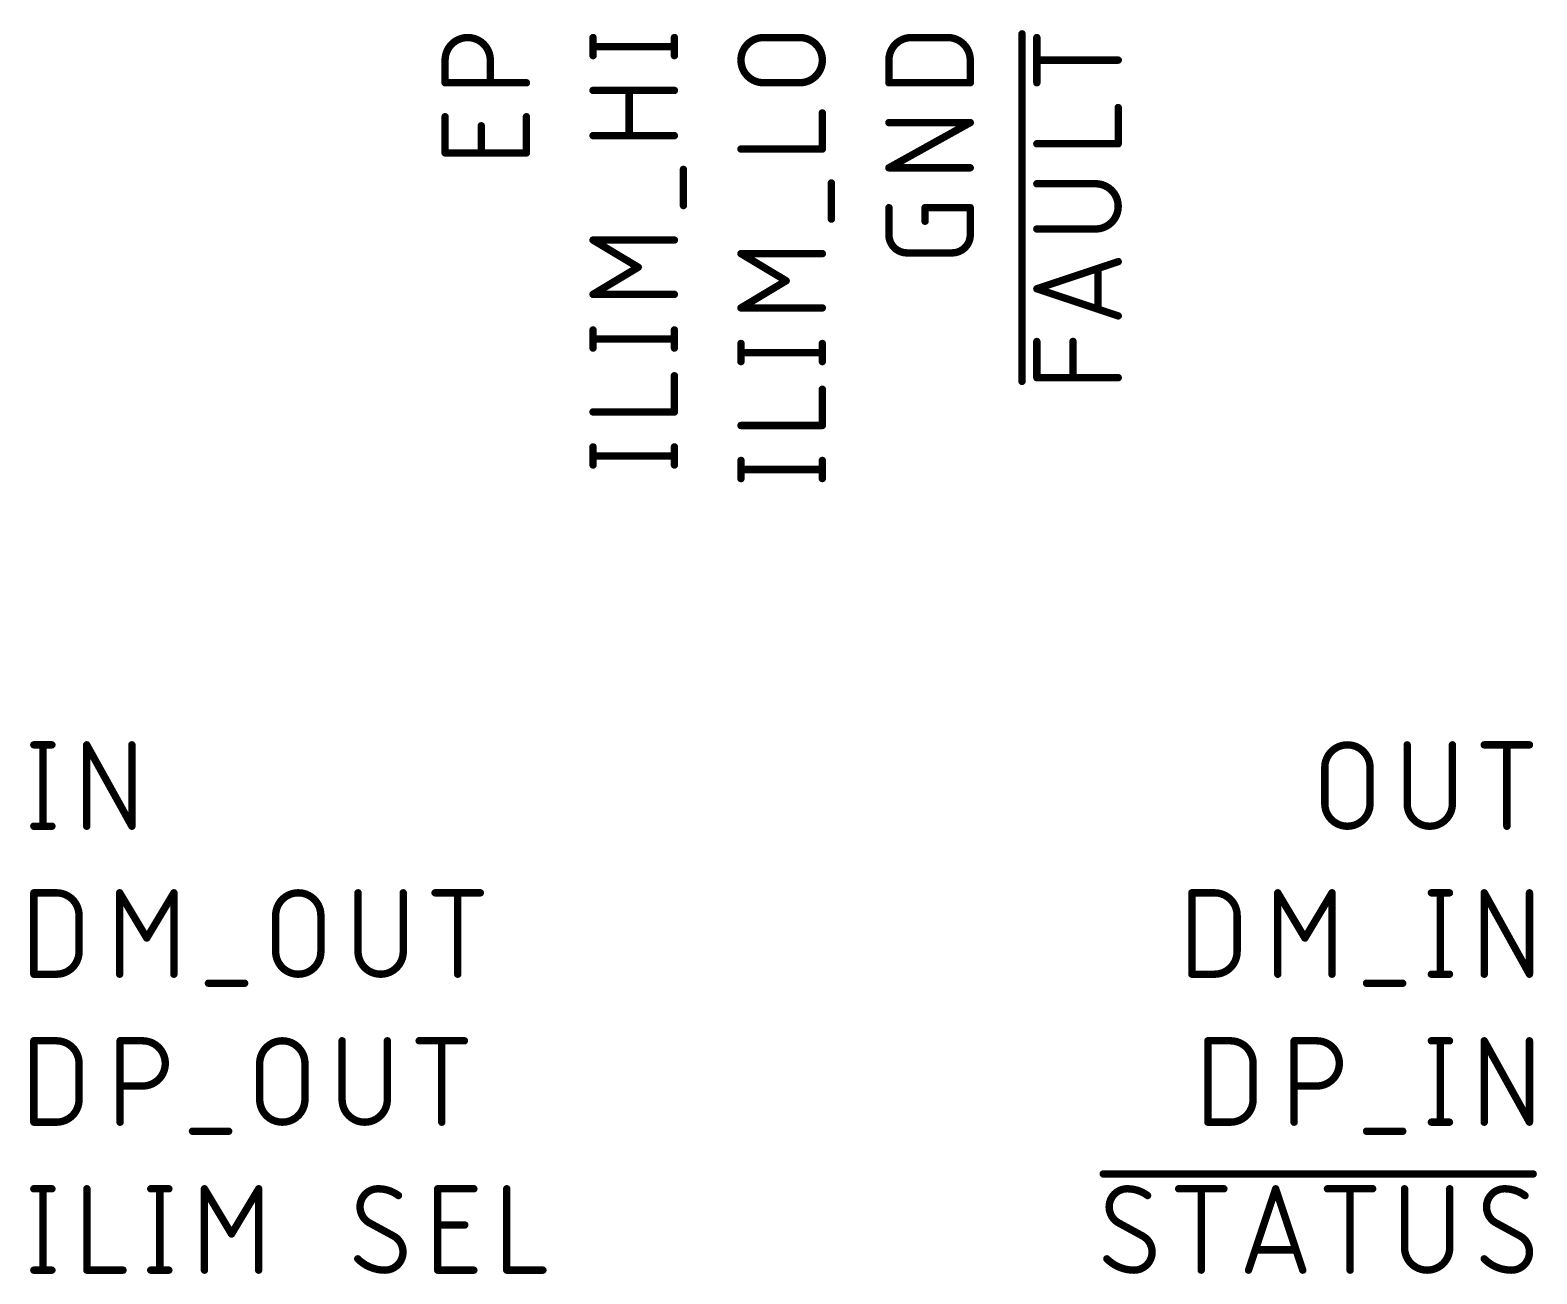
# Model space of a CAD drawing. Extents: x 0 to 261, y -15 to 164.
# Drawn here: x 164.9 to 190.77, y 95.76 to 117.11 of the extents above; entities that cross this region are included whole.
import ezdxf

# ---------------------------------------------------------------- set-up
doc = ezdxf.new("R2010")
doc.units = 0
doc.layers.add('95', color=253, linetype='CONTINUOUS')

msp = doc.modelspace()

# ---------------------------------------------------------------- linework, layer by layer
at = {"layer": '95'}
for points, const_width in [([(172.7976, 116.5916, 1), (172.0215, 116.5916)], 0.127), ([(174.5932, 116.9797, 1), (174.5298, 116.9797)], 0.0635), ([(175.9903, 116.9797, 1), (175.9268, 116.9797)], 0.0635), ([(177.4896, 116.9797, 1), (177.4896, 116.2036)], 0.127), ([(177.4896, 117.0115, 1), (177.4896, 116.948)], 0.0635), ([(177.4896, 116.9479, 1), (177.4896, 117.0114)], 0.0635), ([(178.1104, 117.0115, 1), (178.1104, 116.948)], 0.0635), ([(178.1104, 116.2036, 1), (178.1104, 116.9797)], 0.127), ([(178.1104, 116.948, 1), (178.1104, 117.0115)], 0.0635), ([(180.0296, 116.9797, 0.4142), (179.6415, 116.5916)], 0.127), ([(180.0296, 117.0115, 1), (180.0296, 116.948)], 0.0635), ([(180.0296, 116.948, 1), (180.0296, 117.0115)], 0.0635), ([(180.6504, 117.0115, 1), (180.6504, 116.948)], 0.0635), ([(181.0385, 116.5916, 0.4142), (180.6504, 116.9797)], 0.127), ([(180.6504, 116.948, 1), (180.6504, 117.0115)], 0.0635), ([(181.9592, 117.0432, 1), (181.8958, 117.0432)], 0.0635), ([(182.2132, 116.9797, 1), (182.1498, 116.9797)], 0.0635), ([(174.5615, 116.8562, 1), (174.5615, 116.7927)], 0.0635), ([(174.5298, 116.6693, 1), (174.5932, 116.6693)], 0.0635), ([(175.9268, 116.6693, 1), (175.9903, 116.6693)], 0.0635), ([(175.9585, 116.7927, 1), (175.9585, 116.8562)], 0.0635), ([(172.0532, 116.5916, 1), (171.9898, 116.5916)], 0.0635), ([(171.9898, 116.5916, 1), (172.0532, 116.5916)], 0.0635), ([(172.8294, 116.5916, 1), (172.7659, 116.5916)], 0.0635), ([(172.7659, 116.5916, 1), (172.8294, 116.5916)], 0.0635), ([(179.6732, 116.5916, 1), (179.6098, 116.5916)], 0.0635), ([(179.6098, 116.5916, 1), (179.6732, 116.5916)], 0.0635), ([(181.0702, 116.5916, 1), (181.0068, 116.5916)], 0.0635), ([(181.0068, 116.5916, 1), (181.0702, 116.5916)], 0.0635), ([(182.1815, 116.6234, 1), (182.1815, 116.5599)], 0.0635), ([(183.5785, 116.5599, 1), (183.5785, 116.6234)], 0.0635), ([(172.0215, 116.2353, 1), (172.0215, 116.1718)], 0.0635), ([(171.9898, 116.2036, 1), (172.0532, 116.2036)], 0.0635), ([(172.7659, 116.2036, 1), (172.8294, 116.2036)], 0.0635), ([(173.4185, 116.1718, 1), (173.4185, 116.2353)], 0.0635), ([(177.4896, 116.2353, 1), (177.4896, 116.1718)], 0.0635), ([(177.4896, 116.1718, 1), (177.4896, 116.2353)], 0.0635), ([(178.1104, 116.2353, 1), (178.1104, 116.1718)], 0.0635), ([(178.1104, 116.1718, 1), (178.1104, 116.2353)], 0.0635), ([(179.6415, 116.2353, 1), (179.6415, 116.1718)], 0.0635), ([(179.6098, 116.2036, 1), (179.6732, 116.2036)], 0.0635), ([(181.0068, 116.2036, 1), (181.0702, 116.2036)], 0.0635), ([(181.0385, 116.1718, 1), (181.0385, 116.2353)], 0.0635), ([(182.1498, 116.2036, 1), (182.2132, 116.2036)], 0.0635), ([(174.5615, 116.1036, 1), (174.5615, 116.0401)], 0.0635), ([(175.2141, 116.0718, 1), (175.1506, 116.0718)], 0.0635), ([(175.9585, 116.0401, 1), (175.9585, 116.1036)], 0.0635), ([(172.0532, 115.6204, 1), (171.9898, 115.6204)], 0.0635), ([(173.4502, 115.6204, 1), (173.3868, 115.6204)], 0.0635), ([(178.5302, 115.6865, 1), (178.4668, 115.6865)], 0.0635), ([(183.6103, 115.7778, 1), (183.5468, 115.7778)], 0.0635), ([(172.6741, 115.4652, 1), (172.6106, 115.4652)], 0.0635), ([(179.6415, 115.5513, 1), (179.6415, 115.4878)], 0.0635), ([(181.0539, 115.4918, 1), (181.0231, 115.5473)], 0.0635), ([(181.0385, 115.4878, 1), (181.0385, 115.5513)], 0.0635), ([(174.5615, 115.3275, 1), (174.5615, 115.264)], 0.0635), ([(175.1506, 115.2957, 1), (175.2141, 115.2957)], 0.0635), ([(175.9585, 115.264, 1), (175.9585, 115.3275)], 0.0635), ([(177.1015, 115.0974, 1), (177.1015, 115.0339)], 0.0635), ([(178.4985, 115.0339, 1), (178.4985, 115.0974)], 0.0635), ([(182.1815, 115.1886, 1), (182.1815, 115.1251)], 0.0635), ([(183.5468, 115.1569, 1), (183.6103, 115.1569)], 0.0635), ([(183.5785, 115.1251, 1), (183.5785, 115.1886)], 0.0635), ([(172.0215, 115.0313, 1), (172.0215, 114.9678)], 0.0635), ([(171.9898, 114.9995, 1), (172.0532, 114.9995)], 0.0635), ([(172.6106, 114.9995, 1), (172.6741, 114.9995)], 0.0635), ([(173.3868, 114.9995, 1), (173.4502, 114.9995)], 0.0635), ([(173.4185, 114.9678, 1), (173.4185, 115.0313)], 0.0635), ([(178.4668, 115.0656, 1), (178.5302, 115.0656)], 0.0635), ([(176.1455, 114.7166, 1), (176.082, 114.7166)], 0.0635), ([(179.6415, 114.7752, 1), (179.6415, 114.7117)], 0.0635), ([(179.6261, 114.7712, 1), (179.6569, 114.7157)], 0.0635), ([(181.0385, 114.7117, 1), (181.0385, 114.7752)], 0.0635), ([(178.6855, 114.4838, 1), (178.622, 114.4838)], 0.0635), ([(182.1815, 114.5019, 1), (182.1815, 114.4384)], 0.0635), ([(183.1904, 114.5019, 1), (183.1904, 114.4384)], 0.0635), ([(183.1904, 113.694, 1), (183.1904, 114.4701)], 0.127), ([(183.1904, 114.4384, 1), (183.1904, 114.5019)], 0.0635), ([(176.082, 114.0957, 1), (176.1455, 114.0957)], 0.0635), ([(179.6732, 114.0595, 1), (179.6098, 114.0595)], 0.0635), ([(180.2941, 114.0595, 1), (180.2306, 114.0595)], 0.0635), ([(180.2624, 114.0912, 1), (180.2624, 114.0277)], 0.0635), ([(181.0702, 114.0595, 1), (181.0068, 114.0595)], 0.0635), ([(181.0385, 114.0277, 1), (181.0385, 114.0912)], 0.0635), ([(178.622, 113.8629, 1), (178.6855, 113.8629)], 0.0635), ([(180.2306, 113.8266, 1), (180.2941, 113.8266)], 0.0635), ([(179.6415, 113.5938, 0.4142), (179.9519, 113.2834)], 0.127), ([(179.6732, 113.5938, 1), (179.6097, 113.5938)], 0.0635), ([(179.6098, 113.5938, 1), (179.6732, 113.5938)], 0.0635), ([(180.7281, 113.2834, 0.4142), (181.0385, 113.5938)], 0.127), ([(181.0702, 113.5938, 1), (181.0068, 113.5938)], 0.0635), ([(181.0068, 113.5938, 1), (181.0702, 113.5938)], 0.0635), ([(182.1815, 113.7258, 1), (182.1815, 113.6623)], 0.0635), ([(183.1904, 113.7258, 1), (183.1904, 113.6623)], 0.0635), ([(183.1904, 113.6623, 1), (183.1904, 113.7258)], 0.0635), ([(174.5778, 113.5302, 1), (174.5452, 113.4758)], 0.0635), ([(174.5615, 113.5347, 1), (174.5615, 113.4712)], 0.0635), ([(175.9585, 113.4712, 1), (175.9585, 113.5347)], 0.0635), ([(177.1178, 113.2974, 1), (177.0852, 113.2429)], 0.0635), ([(177.1015, 113.3019, 1), (177.1015, 113.2384)], 0.0635), ([(178.4985, 113.2384, 1), (178.4985, 113.3019)], 0.0635), ([(179.9519, 113.3151, 1), (179.9519, 113.2516)], 0.0635), ([(179.9519, 113.2516, 1), (179.9519, 113.3151)], 0.0635), ([(180.7281, 113.3151, 1), (180.7281, 113.2516)], 0.0635), ([(180.7281, 113.2516, 1), (180.7281, 113.3151)], 0.0635), ([(175.3539, 113.0101, 1), (175.3213, 113.0645)], 0.0635), ([(175.3213, 113.0101, 1), (175.3539, 113.0645)], 0.0635), ([(183.261, 113.0169, 1), (183.1975, 113.0169)], 0.0635), ([(183.5885, 113.1031, 1), (183.5685, 113.1634)], 0.0635), ([(177.8939, 112.7773, 1), (177.8613, 112.8317)], 0.0635), ([(177.8613, 112.7773, 1), (177.8939, 112.8317)], 0.0635), ([(174.5615, 112.6034, 1), (174.5615, 112.5399)], 0.0635), ([(174.5452, 112.5989, 1), (174.5778, 112.5444)], 0.0635), ([(175.9585, 112.5399, 1), (175.9585, 112.6034)], 0.0635), ([(182.1915, 112.6977, 1), (182.1715, 112.6375)], 0.0635), ([(182.1715, 112.6977, 1), (182.1915, 112.6375)], 0.0635), ([(177.1015, 112.3706, 1), (177.1015, 112.3071)], 0.0635), ([(177.0852, 112.366, 1), (177.1178, 112.3116)], 0.0635), ([(178.4985, 112.3071, 1), (178.4985, 112.3706)], 0.0635), ([(183.1975, 112.3184, 1), (183.261, 112.3184)], 0.0635), ([(174.5932, 111.9606, 1), (174.5298, 111.9606)], 0.0635), ([(175.9903, 111.9606, 1), (175.9268, 111.9606)], 0.0635), ([(183.5685, 112.1718, 1), (183.5885, 112.2321)], 0.0635), ([(174.5615, 111.8371, 1), (174.5615, 111.7736)], 0.0635), ([(175.9585, 111.7736, 1), (175.9585, 111.8371)], 0.0635), ([(177.1333, 111.7277, 1), (177.0698, 111.7277)], 0.0635), ([(178.5302, 111.7277, 1), (178.4668, 111.7277)], 0.0635), ([(182.2132, 111.7625, 1), (182.1498, 111.7625)], 0.0635), ([(182.8341, 111.7625, 1), (182.7706, 111.7625)], 0.0635), ([(174.5298, 111.6501, 1), (174.5932, 111.6501)], 0.0635), ([(175.9268, 111.6501, 1), (175.9903, 111.6501)], 0.0635), ([(177.1015, 111.6043, 1), (177.1015, 111.5408)], 0.0635), ([(178.4985, 111.5408, 1), (178.4985, 111.6043)], 0.0635), ([(177.0698, 111.4173, 1), (177.1333, 111.4173)], 0.0635), ([(178.4668, 111.4173, 1), (178.5302, 111.4173)], 0.0635), ([(175.9903, 111.174, 1), (175.9268, 111.174)], 0.0635), ([(178.5302, 110.9412, 1), (178.4668, 110.9412)], 0.0635), ([(181.8958, 111.0781, 1), (181.9592, 111.0781)], 0.0635), ([(182.1815, 111.1733, 1), (182.1815, 111.1098)], 0.0635), ([(182.1498, 111.1416, 1), (182.2132, 111.1416)], 0.0635), ([(182.7706, 111.1416, 1), (182.8341, 111.1416)], 0.0635), ([(183.5785, 111.1098, 1), (183.5785, 111.1733)], 0.0635), ([(174.5615, 110.5849, 1), (174.5615, 110.5213)], 0.0635), ([(175.9268, 110.5531, 1), (175.9903, 110.5531)], 0.0635), ([(175.9585, 110.5213, 1), (175.9585, 110.5849)], 0.0635), ([(177.1015, 110.352, 1), (177.1015, 110.2885)], 0.0635), ([(178.4668, 110.3203, 1), (178.5302, 110.3203)], 0.0635), ([(178.4985, 110.2885, 1), (178.4985, 110.352)], 0.0635), ([(174.5932, 109.9529, 1), (174.5298, 109.9529)], 0.0635), ([(175.9903, 109.9529, 1), (175.9268, 109.9529)], 0.0635), ([(174.5615, 109.8294, 1), (174.5615, 109.7659)], 0.0635), ([(175.9585, 109.7659, 1), (175.9585, 109.8294)], 0.0635), ([(177.1333, 109.7201, 1), (177.0698, 109.7201)], 0.0635), ([(178.5302, 109.7201, 1), (178.4668, 109.7201)], 0.0635), ([(174.5298, 109.6425, 1), (174.5932, 109.6425)], 0.0635), ([(175.9268, 109.6425, 1), (175.9903, 109.6425)], 0.0635), ([(177.1015, 109.5966, 1), (177.1015, 109.5331)], 0.0635), ([(177.0698, 109.4096, 1), (177.1333, 109.4096)], 0.0635), ([(178.4668, 109.4096, 1), (178.5302, 109.4096)], 0.0635), ([(178.4985, 109.5331, 1), (178.4985, 109.5966)], 0.0635), ([(164.9603, 104.8703, 1), (164.9603, 104.8068)], 0.0635), ([(165.1473, 104.8385, 1), (165.0838, 104.8385)], 0.0635), ([(165.2707, 104.8068, 1), (165.2707, 104.8703)], 0.0635), ([(165.8999, 104.8385, 1), (165.8364, 104.8385)], 0.0635), ([(165.8959, 104.8539, 1), (165.8404, 104.8231)], 0.0635), ([(166.676, 104.8385, 1), (166.6125, 104.8385)], 0.0635), ([(187.902, 104.4504, 1), (187.1259, 104.4504)], 0.127), ([(188.5721, 104.8385, 1), (188.5086, 104.8385)], 0.0635), ([(189.3482, 104.8385, 1), (189.2847, 104.8385)], 0.0635), ([(189.8636, 104.8703, 1), (189.8636, 104.8068)], 0.0635), ([(190.2834, 104.8385, 1), (190.2199, 104.8385)], 0.0635), ([(190.6397, 104.8068, 1), (190.6397, 104.8703)], 0.0635), ([(187.1576, 104.4504, 1), (187.0941, 104.4504)], 0.0635), ([(187.0941, 104.4504, 1), (187.1576, 104.4504)], 0.0635), ([(187.9337, 104.4504, 1), (187.8702, 104.4504)], 0.0635), ([(187.8702, 104.4504, 1), (187.9337, 104.4504)], 0.0635), ([(187.1259, 103.8296, 1), (187.902, 103.8296)], 0.127), ([(187.1576, 103.8296, 1), (187.0941, 103.8296)], 0.0635), ([(187.0941, 103.8296, 1), (187.1576, 103.8296)], 0.0635), ([(187.9337, 103.8296, 1), (187.8702, 103.8296)], 0.0635), ([(187.8702, 103.8296, 1), (187.9337, 103.8296)], 0.0635), ([(188.5404, 103.8296, 1), (189.3165, 103.8296)], 0.127), ([(188.5721, 103.8296, 1), (188.5086, 103.8296)], 0.0635), ([(188.5086, 103.8296, 1), (188.5721, 103.8296)], 0.0635), ([(189.3482, 103.8296, 1), (189.2847, 103.8296)], 0.0635), ([(189.2847, 103.8296, 1), (189.3482, 103.8296)], 0.0635), ([(164.9603, 103.4733, 1), (164.9603, 103.4098)], 0.0635), ([(165.2707, 103.4098, 1), (165.2707, 103.4733)], 0.0635), ([(166.6165, 103.4261, 1), (166.672, 103.4569)], 0.0635), ([(165.0838, 103.4415, 1), (165.1473, 103.4415)], 0.0635), ([(165.8364, 103.4415, 1), (165.8999, 103.4415)], 0.0635), ([(166.6125, 103.4415, 1), (166.676, 103.4415)], 0.0635), ([(190.2199, 103.4415, 1), (190.2834, 103.4415)], 0.0635), ([(164.9603, 102.3303, 1), (164.9603, 102.2668)], 0.0635), ([(164.9921, 102.2985, 1), (164.9286, 102.2985)], 0.0635), ([(165.7364, 101.9104, 0.4142), (165.3484, 102.2985)], 0.127), ([(165.3484, 102.3303, 1), (165.3484, 102.2668)], 0.0635), ([(165.3484, 102.2668, 1), (165.3484, 102.3303)], 0.0635), ([(166.4613, 102.3148, 1), (166.4068, 102.2822)], 0.0635), ([(166.4658, 102.2985, 1), (166.4023, 102.2985)], 0.0635), ([(167.3971, 102.2985, 1), (167.3336, 102.2985)], 0.0635), ([(167.3926, 102.2822, 1), (167.3382, 102.3148)], 0.0635), ([(169.8886, 101.9104, 1), (169.1125, 101.9104)], 0.127), ([(170.5587, 102.2985, 1), (170.4952, 102.2985)], 0.0635), ([(171.3348, 102.2985, 1), (171.2713, 102.2985)], 0.0635), ([(171.8502, 102.3303, 1), (171.8502, 102.2668)], 0.0635), ([(172.27, 102.2985, 1), (172.2065, 102.2985)], 0.0635), ([(172.6263, 102.2668, 1), (172.6263, 102.3303)], 0.0635), ([(184.8762, 102.2985, 1), (184.8127, 102.2985)], 0.0635), ([(184.8445, 102.3303, 1), (184.8445, 102.2668)], 0.0635), ([(185.6206, 101.9104, 0.4142), (185.2325, 102.2985)], 0.127), ([(185.2325, 102.3303, 1), (185.2325, 102.2668)], 0.0635), ([(185.2325, 102.2668, 1), (185.2325, 102.3303)], 0.0635), ([(186.3454, 102.3148, 1), (186.291, 102.2822)], 0.0635), ([(186.35, 102.2985, 1), (186.2865, 102.2985)], 0.0635), ([(187.2813, 102.2985, 1), (187.2178, 102.2985)], 0.0635), ([(187.2768, 102.2822, 1), (187.2223, 102.3148)], 0.0635), ([(188.9557, 102.3303, 1), (188.9557, 102.2668)], 0.0635), ([(189.1427, 102.2985, 1), (189.0792, 102.2985)], 0.0635), ([(189.2662, 102.2668, 1), (189.2662, 102.3303)], 0.0635), ([(189.8953, 102.2985, 1), (189.8318, 102.2985)], 0.0635), ([(189.8913, 102.3139, 1), (189.8358, 102.2831)], 0.0635), ([(190.6714, 102.2985, 1), (190.608, 102.2985)], 0.0635), ([(165.7682, 101.9104, 1), (165.7047, 101.9104)], 0.0635), ([(165.7047, 101.9104, 1), (165.7682, 101.9104)], 0.0635), ([(169.1442, 101.9104, 1), (169.0807, 101.9104)], 0.0635), ([(169.0807, 101.9104, 1), (169.1442, 101.9104)], 0.0635), ([(169.9203, 101.9104, 1), (169.8568, 101.9104)], 0.0635), ([(169.8568, 101.9104, 1), (169.9203, 101.9104)], 0.0635), ([(185.6523, 101.9104, 1), (185.5888, 101.9104)], 0.0635), ([(185.5888, 101.9104, 1), (185.6523, 101.9104)], 0.0635), ([(166.8725, 101.5387, 1), (166.9269, 101.5061)], 0.0635), ([(166.8725, 101.5061, 1), (166.9269, 101.5387)], 0.0635), ([(186.7567, 101.5387, 1), (186.8111, 101.5061)], 0.0635), ([(186.7567, 101.5061, 1), (186.8111, 101.5387)], 0.0635), ([(165.3484, 100.9015, 0.4142), (165.7364, 101.2896)], 0.127), ([(165.7682, 101.2896, 1), (165.7047, 101.2896)], 0.0635), ([(165.7047, 101.2896, 1), (165.7682, 101.2896)], 0.0635), ([(169.1125, 101.2896, 1), (169.8886, 101.2896)], 0.127), ([(169.1442, 101.2896, 1), (169.0807, 101.2896)], 0.0635), ([(169.0807, 101.2896, 1), (169.1442, 101.2896)], 0.0635), ([(169.9203, 101.2896, 1), (169.8568, 101.2896)], 0.0635), ([(169.8568, 101.2896, 1), (169.9203, 101.2896)], 0.0635), ([(170.527, 101.2896, 1), (171.3031, 101.2896)], 0.127), ([(170.5587, 101.2896, 1), (170.4952, 101.2896)], 0.0635), ([(170.4952, 101.2896, 1), (170.5587, 101.2896)], 0.0635), ([(171.3348, 101.2896, 1), (171.2713, 101.2896)], 0.0635), ([(171.2713, 101.2896, 1), (171.3348, 101.2896)], 0.0635), ([(185.2325, 100.9015, 0.4142), (185.6206, 101.2896)], 0.127), ([(185.6523, 101.2896, 1), (185.5888, 101.2896)], 0.0635), ([(185.5888, 101.2896, 1), (185.6523, 101.2896)], 0.0635), ([(164.9603, 100.9333, 1), (164.9603, 100.8697)], 0.0635), ([(164.9286, 100.9015, 1), (164.9921, 100.9015)], 0.0635), ([(165.3484, 100.9332, 1), (165.3484, 100.8698)], 0.0635), ([(165.3484, 100.8697, 1), (165.3484, 100.9333)], 0.0635), ([(166.4023, 100.9015, 1), (166.4658, 100.9015)], 0.0635), ([(167.3336, 100.9015, 1), (167.3971, 100.9015)], 0.0635), ([(172.2065, 100.9015, 1), (172.27, 100.9015)], 0.0635), ([(184.8445, 100.9333, 1), (184.8445, 100.8697)], 0.0635), ([(184.8127, 100.9015, 1), (184.8762, 100.9015)], 0.0635), ([(185.2325, 100.9332, 1), (185.2325, 100.8698)], 0.0635), ([(185.2325, 100.8697, 1), (185.2325, 100.9333)], 0.0635), ([(186.2865, 100.9015, 1), (186.35, 100.9015)], 0.0635), ([(187.2178, 100.9015, 1), (187.2813, 100.9015)], 0.0635), ([(188.9557, 100.9333, 1), (188.9557, 100.8697)], 0.0635), ([(189.0792, 100.9015, 1), (189.1427, 100.9015)], 0.0635), ([(189.2662, 100.8697, 1), (189.2662, 100.9333)], 0.0635), ([(189.8318, 100.9015, 1), (189.8953, 100.9015)], 0.0635), ([(190.608, 100.9015, 1), (190.6714, 100.9015)], 0.0635), ([(190.6119, 100.8861, 1), (190.6675, 100.9169)], 0.0635), ([(167.9581, 100.778, 1), (167.9581, 100.7145)], 0.0635), ([(168.579, 100.7145, 1), (168.579, 100.778)], 0.0635), ([(187.8423, 100.778, 1), (187.8423, 100.7145)], 0.0635), ([(188.4632, 100.7145, 1), (188.4632, 100.778)], 0.0635), ([(164.9603, 99.7903, 1), (164.9603, 99.7267)], 0.0635), ([(164.9921, 99.7585, 1), (164.9286, 99.7585)], 0.0635), ([(165.3484, 99.7903, 1), (165.3484, 99.7267)], 0.0635), ([(165.7364, 99.3704, 0.4142), (165.3484, 99.7585)], 0.127), ([(165.3484, 99.7267, 1), (165.3484, 99.7903)], 0.0635), ([(166.4409, 99.7903, 1), (166.4409, 99.7267)], 0.0635), ([(166.4726, 99.7585, 1), (166.4091, 99.7585)], 0.0635), ([(166.829, 99.7903, 1), (166.829, 99.7267)], 0.0635), ([(166.829, 98.9824, 1), (166.829, 99.7585)], 0.127), ([(166.829, 99.7267, 1), (166.829, 99.7903)], 0.0635), ([(169.6148, 99.3704, 1), (168.8387, 99.3704)], 0.127), ([(170.2849, 99.7585, 1), (170.2214, 99.7585)], 0.0635), ([(171.0611, 99.7585, 1), (170.9976, 99.7585)], 0.0635), ([(171.5764, 99.7903, 1), (171.5764, 99.7267)], 0.0635), ([(171.9962, 99.7585, 1), (171.9327, 99.7585)], 0.0635), ([(172.3525, 99.7267, 1), (172.3525, 99.7903)], 0.0635), ([(185.1182, 99.7903, 1), (185.1182, 99.7267)], 0.0635), ([(185.15, 99.7585, 1), (185.0865, 99.7585)], 0.0635), ([(185.5063, 99.7903, 1), (185.5063, 99.7267)], 0.0635), ([(185.8943, 99.3704, 0.4142), (185.5063, 99.7585)], 0.127), ([(185.5063, 99.7267, 1), (185.5063, 99.7903)], 0.0635), ([(186.5988, 99.7903, 1), (186.5988, 99.7267)], 0.0635), ([(186.6306, 99.7585, 1), (186.5671, 99.7585)], 0.0635), ([(186.9869, 99.7903, 1), (186.9869, 99.7267)], 0.0635), ([(186.9869, 98.9824, 1), (186.9869, 99.7585)], 0.127), ([(186.9869, 99.7267, 1), (186.9869, 99.7903)], 0.0635), ([(188.9557, 99.7903, 1), (188.9557, 99.7267)], 0.0635), ([(189.1427, 99.7585, 1), (189.0792, 99.7585)], 0.0635), ([(189.2662, 99.7267, 1), (189.2662, 99.7903)], 0.0635), ([(189.8953, 99.7585, 1), (189.8318, 99.7585)], 0.0635), ([(189.8913, 99.7739, 1), (189.8358, 99.7431)], 0.0635), ([(190.6714, 99.7585, 1), (190.608, 99.7585)], 0.0635), ([(165.7682, 99.3704, 1), (165.7047, 99.3704)], 0.0635), ([(165.7047, 99.3704, 1), (165.7682, 99.3704)], 0.0635), ([(168.8705, 99.3704, 1), (168.807, 99.3704)], 0.0635), ([(168.807, 99.3704, 1), (168.8705, 99.3704)], 0.0635), ([(169.6466, 99.3704, 1), (169.5831, 99.3704)], 0.0635), ([(169.5831, 99.3704, 1), (169.6466, 99.3704)], 0.0635), ([(185.9261, 99.3704, 1), (185.8626, 99.3704)], 0.0635), ([(185.8626, 99.3704, 1), (185.9261, 99.3704)], 0.0635), ([(166.4409, 99.0141, 1), (166.4409, 98.9506)], 0.0635), ([(166.829, 99.0141, 1), (166.829, 98.9506)], 0.0635), ([(166.829, 98.9506, 1), (166.829, 99.0141)], 0.0635), ([(186.5988, 99.0141, 1), (186.5988, 98.9506)], 0.0635), ([(186.9869, 99.0141, 1), (186.9869, 98.9506)], 0.0635), ([(186.9869, 98.9506, 1), (186.9869, 99.0141)], 0.0635), ([(165.3484, 98.3615, 0.4142), (165.7364, 98.7496)], 0.127), ([(165.7682, 98.7496, 1), (165.7047, 98.7496)], 0.0635), ([(165.7047, 98.7496, 1), (165.7682, 98.7496)], 0.0635), ([(168.8387, 98.7496, 1), (169.6148, 98.7496)], 0.127), ([(168.8705, 98.7496, 1), (168.807, 98.7496)], 0.0635), ([(168.807, 98.7496, 1), (168.8705, 98.7496)], 0.0635), ([(169.6466, 98.7496, 1), (169.5831, 98.7496)], 0.0635), ([(169.5831, 98.7496, 1), (169.6466, 98.7496)], 0.0635), ([(170.2532, 98.7496, 1), (171.0293, 98.7496)], 0.127), ([(170.2849, 98.7496, 1), (170.2214, 98.7496)], 0.0635), ([(170.2214, 98.7496, 1), (170.2849, 98.7496)], 0.0635), ([(171.061, 98.7496, 1), (170.9976, 98.7496)], 0.0635), ([(170.9976, 98.7496, 1), (171.0611, 98.7496)], 0.0635), ([(185.5063, 98.3615, 0.4142), (185.8943, 98.7496)], 0.127), ([(185.9261, 98.7496, 1), (185.8626, 98.7496)], 0.0635), ([(185.8626, 98.7496, 1), (185.9261, 98.7496)], 0.0635), ([(164.9603, 98.3933, 1), (164.9603, 98.3298)], 0.0635), ([(164.9286, 98.3615, 1), (164.9921, 98.3615)], 0.0635), ([(165.3484, 98.3932, 1), (165.3484, 98.3298)], 0.0635), ([(165.3484, 98.3298, 1), (165.3484, 98.3933)], 0.0635), ([(166.4091, 98.3615, 1), (166.4726, 98.3615)], 0.0635), ([(171.9327, 98.3615, 1), (171.9962, 98.3615)], 0.0635), ([(185.1182, 98.3933, 1), (185.1182, 98.3298)], 0.0635), ([(185.0865, 98.3615, 1), (185.15, 98.3615)], 0.0635), ([(185.5063, 98.3932, 1), (185.5063, 98.3298)], 0.0635), ([(185.5063, 98.3298, 1), (185.5063, 98.3933)], 0.0635), ([(186.5671, 98.3615, 1), (186.6306, 98.3615)], 0.0635), ([(188.9557, 98.3933, 1), (188.9557, 98.3298)], 0.0635), ([(189.0792, 98.3615, 1), (189.1427, 98.3615)], 0.0635), ([(189.2662, 98.3298, 1), (189.2662, 98.3933)], 0.0635), ([(189.8318, 98.3615, 1), (189.8953, 98.3615)], 0.0635), ([(190.608, 98.3615, 1), (190.6714, 98.3615)], 0.0635), ([(190.6119, 98.3461, 1), (190.6675, 98.3769)], 0.0635), ([(167.6844, 98.238, 1), (167.6844, 98.1745)], 0.0635), ([(168.3052, 98.1745, 1), (168.3052, 98.238)], 0.0635), ([(187.8423, 98.238, 1), (187.8423, 98.1745)], 0.0635), ([(188.4632, 98.1745, 1), (188.4632, 98.238)], 0.0635), ([(183.3209, 97.5043, 1), (183.3209, 97.4408)], 0.0635), ([(190.7032, 97.4408, 1), (190.7032, 97.5043)], 0.0635), ([(164.9603, 97.2503, 1), (164.9603, 97.1868)], 0.0635), ([(165.1473, 97.2185, 1), (165.0838, 97.2185)], 0.0635), ([(165.2707, 97.1868, 1), (165.2707, 97.2503)], 0.0635), ([(165.9027, 97.2185, 1), (165.8392, 97.2185)], 0.0635), ([(166.968, 97.2503, 1), (166.968, 97.1868)], 0.0635), ([(167.1549, 97.2185, 1), (167.0914, 97.2185)], 0.0635), ([(167.2784, 97.1868, 1), (167.2784, 97.2503)], 0.0635), ([(167.9212, 97.2185, 1), (167.8577, 97.2185)], 0.0635), ([(167.9167, 97.2348, 1), (167.8623, 97.2022)], 0.0635), ([(168.8526, 97.2185, 1), (168.7891, 97.2185)], 0.0635), ([(168.848, 97.2022, 1), (168.7936, 97.2348)], 0.0635), ([(170.8715, 97.2185, 0.4142), (170.5611, 96.9081)], 0.127), ([(171.2208, 97.1021, 0.1623), (170.8715, 97.2185)], 0.127), ([(170.8715, 97.2502, 1), (170.8715, 97.1868)], 0.0635), ([(170.8715, 97.1867, 1), (170.8715, 97.2502)], 0.0635), ([(171.9256, 97.2185, 1), (171.8621, 97.2185)], 0.0635), ([(171.8939, 97.2503, 1), (171.8939, 97.1868)], 0.0635), ([(172.5148, 97.1868, 1), (172.5148, 97.2503)], 0.0635), ([(173.112, 97.2185, 1), (173.0485, 97.2185)], 0.0635), ([(183.7336, 97.2185, 0.4142), (183.4232, 96.9081)], 0.127), ([(184.0829, 97.1021, 0.1623), (183.7336, 97.2185)], 0.127), ([(183.7336, 97.2502, 1), (183.7336, 97.1868)], 0.0635), ([(183.7336, 97.1867, 1), (183.7336, 97.2502)], 0.0635), ([(184.6163, 97.2503, 1), (184.6163, 97.1868)], 0.0635), ([(185.0361, 97.2185, 1), (184.9726, 97.2185)], 0.0635), ([(185.3924, 97.1868, 1), (185.3924, 97.2503)], 0.0635), ([(186.3121, 97.2285, 1), (186.2519, 97.2085)], 0.0635), ([(186.3121, 97.2085, 1), (186.2519, 97.2285)], 0.0635), ([(187.1715, 97.2503, 1), (187.1715, 97.1868)], 0.0635), ([(187.5913, 97.2185, 1), (187.5278, 97.2185)], 0.0635), ([(187.9476, 97.1868, 1), (187.9476, 97.2503)], 0.0635), ([(188.5265, 97.2185, 1), (188.463, 97.2185)], 0.0635), ([(189.3026, 97.2185, 1), (189.2391, 97.2185)], 0.0635), ([(190.2128, 97.2185, 0.4142), (189.9024, 96.9081)], 0.127), ([(190.5621, 97.1021, 0.1623), (190.2128, 97.2185)], 0.127), ([(190.2128, 97.2502, 1), (190.2128, 97.1868)], 0.0635), ([(190.2128, 97.1867, 1), (190.2128, 97.2502)], 0.0635), ([(171.2017, 97.0767, 1), (171.2398, 97.1275)], 0.0635), ([(184.0638, 97.0767, 1), (184.1019, 97.1275)], 0.0635), ([(190.543, 97.0767, 1), (190.5811, 97.1275)], 0.0635), ([(170.5611, 96.9081, 0.2656), (170.7163, 96.6364)], 0.127), ([(170.5928, 96.9081, 1), (170.5293, 96.9081)], 0.0635), ([(170.5293, 96.9081, 1), (170.5928, 96.9081)], 0.0635), ([(183.4232, 96.9081, 0.2656), (183.5784, 96.6364)], 0.127), ([(183.4549, 96.9081, 1), (183.3914, 96.9081)], 0.0635), ([(183.3914, 96.9081, 1), (183.4549, 96.9081)], 0.0635), ([(189.9024, 96.9081, 0.2656), (190.0576, 96.6364)], 0.127), ([(189.9341, 96.9081, 1), (189.8706, 96.9081)], 0.0635), ([(189.8706, 96.9081, 1), (189.9341, 96.9081)], 0.0635), ([(170.7315, 96.6643, 1), (170.7011, 96.6085)], 0.0635), ([(170.7002, 96.6091, 1), (170.7324, 96.6638)], 0.0635), ([(171.8939, 96.6294, 1), (171.8939, 96.5659)], 0.0635), ([(172.3595, 96.5659, 1), (172.3595, 96.6294)], 0.0635), ([(183.5936, 96.6643, 1), (183.5632, 96.6085)], 0.0635), ([(183.5623, 96.6091, 1), (183.5945, 96.6638)], 0.0635), ([(190.0728, 96.6643, 1), (190.0424, 96.6085)], 0.0635), ([(190.0415, 96.6091, 1), (190.0737, 96.6638)], 0.0635), ([(168.3279, 96.4587, 1), (168.3824, 96.4261)], 0.0635), ([(168.3279, 96.4261, 1), (168.3824, 96.4587)], 0.0635), ([(171.1593, 96.4309, 1), (171.127, 96.3762)], 0.0635), ([(171.2984, 96.1319, 0.2656), (171.1432, 96.4036)], 0.127), ([(171.128, 96.3757, 1), (171.1584, 96.4315)], 0.0635), ([(184.0214, 96.4309, 1), (183.9891, 96.3762)], 0.0635), ([(184.1605, 96.1319, 0.2656), (184.0053, 96.4036)], 0.127), ([(183.99, 96.3757, 1), (184.0205, 96.4315)], 0.0635), ([(188.4947, 96.2096, 1), (189.2708, 96.2096)], 0.127), ([(188.5265, 96.2096, 1), (188.463, 96.2096)], 0.0635), ([(188.463, 96.2096, 1), (188.5265, 96.2096)], 0.0635), ([(189.3026, 96.2096, 1), (189.2391, 96.2096)], 0.0635), ([(189.2391, 96.2096, 1), (189.3026, 96.2096)], 0.0635), ([(190.6397, 96.1319, 0.2656), (190.4845, 96.4036)], 0.127), ([(190.5006, 96.4309, 1), (190.4684, 96.3762)], 0.0635), ([(190.4693, 96.3757, 1), (190.4997, 96.4315)], 0.0635), ([(170.5223, 96.0155, 0.2), (170.9879, 95.8215)], 0.127), ([(170.5448, 96.0379, 1), (170.4997, 95.9932)], 0.0635), ([(170.9879, 95.8215, 0.4142), (171.2984, 96.1319)], 0.127), ([(171.3301, 96.1319, 1), (171.2666, 96.1319)], 0.0635), ([(171.2666, 96.1319, 1), (171.3301, 96.1319)], 0.0635), ([(183.3844, 96.0155, 0.2), (183.85, 95.8215)], 0.127), ([(183.4069, 96.0379, 1), (183.3618, 95.9932)], 0.0635), ([(183.85, 95.8215, 0.4142), (184.1605, 96.1319)], 0.127), ([(184.1922, 96.1319, 1), (184.1287, 96.1319)], 0.0635), ([(184.1287, 96.1319, 1), (184.1922, 96.1319)], 0.0635), ([(185.9327, 96.2025, 1), (185.9327, 96.139)], 0.0635), ([(186.6312, 96.139, 1), (186.6312, 96.2025)], 0.0635), ([(189.8636, 96.0155, 0.2), (190.3293, 95.8215)], 0.127), ([(189.8861, 96.0379, 1), (189.841, 95.9932)], 0.0635), ([(190.3293, 95.8215, 0.4142), (190.6397, 96.1319)], 0.127), ([(190.6714, 96.1319, 1), (190.608, 96.1319)], 0.0635), ([(190.608, 96.1319, 1), (190.6714, 96.1319)], 0.0635), ([(164.9603, 95.8533, 1), (164.9603, 95.7897)], 0.0635), ([(165.0838, 95.8215, 1), (165.1473, 95.8215)], 0.0635), ([(165.2707, 95.7897, 1), (165.2707, 95.8533)], 0.0635), ([(165.8709, 95.8533, 1), (165.8709, 95.7897)], 0.0635), ([(165.8392, 95.8215, 1), (165.9027, 95.8215)], 0.0635), ([(166.4918, 95.7897, 1), (166.4918, 95.8533)], 0.0635), ([(166.968, 95.8533, 1), (166.968, 95.7897)], 0.0635), ([(167.0914, 95.8215, 1), (167.1549, 95.8215)], 0.0635), ([(167.2784, 95.7897, 1), (167.2784, 95.8533)], 0.0635), ([(167.8577, 95.8215, 1), (167.9212, 95.8215)], 0.0635), ([(168.7891, 95.8215, 1), (168.8526, 95.8215)], 0.0635), ([(170.9879, 95.8533, 1), (170.9879, 95.7897)], 0.0635), ([(170.9879, 95.7898, 1), (170.9879, 95.8532)], 0.0635), ([(171.8939, 95.8533, 1), (171.8939, 95.7897)], 0.0635), ([(171.8621, 95.8215, 1), (171.9256, 95.8215)], 0.0635), ([(172.5148, 95.7897, 1), (172.5148, 95.8533)], 0.0635), ([(173.0802, 95.8533, 1), (173.0802, 95.7897)], 0.0635), ([(173.0485, 95.8215, 1), (173.112, 95.8215)], 0.0635), ([(173.7011, 95.7897, 1), (173.7011, 95.8533)], 0.0635), ([(183.85, 95.8533, 1), (183.85, 95.7897)], 0.0635), ([(183.85, 95.7898, 1), (183.85, 95.8532)], 0.0635), ([(184.9726, 95.8215, 1), (185.0361, 95.8215)], 0.0635), ([(185.7862, 95.8315, 1), (185.8464, 95.8115)], 0.0635), ([(186.7175, 95.8115, 1), (186.7778, 95.8315)], 0.0635), ([(187.5278, 95.8215, 1), (187.5913, 95.8215)], 0.0635), ([(190.3293, 95.8533, 1), (190.3293, 95.7897)], 0.0635), ([(190.3293, 95.7898, 1), (190.3293, 95.8532)], 0.0635)]:
    msp.add_lwpolyline(points, format="xyb", dxfattribs=dict(at, const_width=const_width))
at = {"layer": '95', "const_width": 0.127}
for points in [[(174.5615, 116.6693), (174.5615, 116.9797)], [(175.9585, 116.6693), (175.9585, 116.9797)], [(177.4896, 116.9797), (178.1104, 116.9797)], [(180.0296, 116.9797), (180.6504, 116.9797)], [(181.9275, 111.0781), (181.9275, 117.0432)], [(182.1815, 116.2036), (182.1815, 116.9797)], [(174.5615, 116.8245), (175.9585, 116.8245)], [(172.0215, 116.2036), (172.0215, 116.5916)], [(172.7976, 116.5916), (172.7976, 116.2036)], [(179.6415, 116.2036), (179.6415, 116.5916)], [(181.0385, 116.5916), (181.0385, 116.2036)], [(183.5785, 116.5916), (182.1815, 116.5916)], [(173.4185, 116.2036), (172.0215, 116.2036)], [(178.1104, 116.2036), (177.4896, 116.2036)], [(181.0385, 116.2036), (179.6415, 116.2036)], [(174.5615, 116.0718), (175.9585, 116.0718)], [(175.1824, 115.2957), (175.1824, 116.0718)], [(172.0215, 114.9995), (172.0215, 115.6204)], [(173.4185, 115.6204), (173.4185, 114.9995)], [(178.4985, 115.0656), (178.4985, 115.6865)], [(183.5785, 115.1569), (183.5785, 115.7778)], [(172.6424, 114.9995), (172.6424, 115.4652)], [(179.6415, 114.7435), (181.0385, 115.5196)], [(181.0385, 115.5196), (179.6415, 115.5196)], [(175.9585, 115.2957), (174.5615, 115.2957)], [(177.1015, 115.0656), (178.4985, 115.0656)], [(182.1815, 115.1569), (183.5785, 115.1569)], [(173.4185, 114.9995), (172.0215, 114.9995)], [(176.1137, 114.0957), (176.1137, 114.7166)], [(181.0385, 114.7435), (179.6415, 114.7435)], [(178.6537, 113.8629), (178.6537, 114.4838)], [(183.1904, 114.4701), (182.1815, 114.4701)], [(179.6415, 113.5938), (179.6415, 114.0595)], [(180.2624, 113.8266), (180.2624, 114.0595)], [(180.2624, 114.0595), (181.0385, 114.0595)], [(181.0385, 114.0595), (181.0385, 113.5938)], [(182.1815, 113.694), (183.1904, 113.694)], [(175.3376, 113.0373), (174.5615, 113.503)], [(174.5615, 113.503), (175.9585, 113.503)], [(177.8776, 112.8045), (177.1015, 113.2702)], [(177.1015, 113.2702), (178.4985, 113.2702)], [(180.7281, 113.2834), (179.9519, 113.2834)], [(174.5615, 112.5717), (175.3376, 113.0373)], [(182.1815, 112.6676), (183.5785, 113.1333)], [(183.2293, 113.0169), (183.2293, 112.3184)], [(177.1015, 112.3388), (177.8776, 112.8045)], [(175.9585, 112.5717), (174.5615, 112.5717)], [(183.5785, 112.2019), (182.1815, 112.6676)], [(178.4985, 112.3388), (177.1015, 112.3388)], [(174.5615, 111.6501), (174.5615, 111.9606)], [(175.9585, 111.6501), (175.9585, 111.9606)], [(174.5615, 111.8054), (175.9585, 111.8054)], [(177.1015, 111.4173), (177.1015, 111.7277)], [(178.4985, 111.4173), (178.4985, 111.7277)], [(182.1815, 111.1416), (182.1815, 111.7625)], [(182.8024, 111.1416), (182.8024, 111.7625)], [(177.1015, 111.5725), (178.4985, 111.5725)], [(175.9585, 110.5531), (175.9585, 111.174)], [(178.4985, 110.3203), (178.4985, 110.9412)], [(183.5785, 111.1416), (182.1815, 111.1416)], [(174.5615, 110.5531), (175.9585, 110.5531)], [(177.1015, 110.3203), (178.4985, 110.3203)], [(174.5615, 109.6425), (174.5615, 109.9529)], [(175.9585, 109.6425), (175.9585, 109.9529)], [(174.5615, 109.7977), (175.9585, 109.7977)], [(177.1015, 109.4096), (177.1015, 109.7201)], [(178.4985, 109.4096), (178.4985, 109.7201)], [(177.1015, 109.5649), (178.4985, 109.5649)], [(164.9603, 104.8385), (165.2707, 104.8385)], [(165.1155, 104.8385), (165.1155, 103.4415)], [(165.8682, 103.4415), (165.8682, 104.8385)], [(165.8682, 104.8385), (166.6443, 103.4415)], [(166.6443, 103.4415), (166.6443, 104.8385)], [(188.5404, 104.8385), (188.5404, 103.8296)], [(189.3165, 103.8296), (189.3165, 104.8385)], [(189.8636, 104.8385), (190.6397, 104.8385)], [(190.2516, 103.4415), (190.2516, 104.8385)], [(187.1259, 103.8296), (187.1259, 104.4504)], [(187.902, 104.4504), (187.902, 103.8296)], [(164.9603, 103.4415), (165.2707, 103.4415)], [(164.9603, 100.9015), (164.9603, 102.2985)], [(164.9603, 102.2985), (165.3484, 102.2985)], [(166.4341, 100.9015), (166.4341, 102.2985)], [(166.4341, 102.2985), (166.8997, 101.5224)], [(166.8997, 101.5224), (167.3654, 102.2985)], [(167.3654, 102.2985), (167.3654, 100.9015)], [(170.527, 102.2985), (170.527, 101.2896)], [(171.3031, 101.2896), (171.3031, 102.2985)], [(171.8502, 102.2985), (172.6263, 102.2985)], [(172.2382, 100.9015), (172.2382, 102.2985)], [(184.8445, 100.9015), (184.8445, 102.2985)], [(184.8445, 102.2985), (185.2325, 102.2985)], [(186.3182, 100.9015), (186.3182, 102.2985)], [(186.3182, 102.2985), (186.7839, 101.5224)], [(186.7839, 101.5224), (187.2495, 102.2985)], [(187.2495, 102.2985), (187.2495, 100.9015)], [(188.9557, 102.2985), (189.2662, 102.2985)], [(189.1109, 102.2985), (189.1109, 100.9015)], [(189.8636, 100.9015), (189.8636, 102.2985)], [(189.8636, 102.2985), (190.6397, 100.9015)], [(190.6397, 100.9015), (190.6397, 102.2985)], [(165.7364, 101.9104), (165.7364, 101.2896)], [(169.1125, 101.2896), (169.1125, 101.9104)], [(169.8886, 101.9104), (169.8886, 101.2896)], [(185.6206, 101.9104), (185.6206, 101.2896)], [(165.3484, 100.9015), (164.9603, 100.9015)], [(185.2325, 100.9015), (184.8445, 100.9015)], [(188.9557, 100.9015), (189.2662, 100.9015)], [(167.9581, 100.7463), (168.579, 100.7463)], [(187.8423, 100.7463), (188.4632, 100.7463)], [(164.9603, 98.3615), (164.9603, 99.7585)], [(164.9603, 99.7585), (165.3484, 99.7585)], [(166.4409, 98.3615), (166.4409, 99.7585)], [(166.4409, 99.7585), (166.829, 99.7585)], [(170.2532, 99.7585), (170.2532, 98.7496)], [(171.0293, 98.7496), (171.0293, 99.7585)], [(171.5764, 99.7585), (172.3525, 99.7585)], [(171.9645, 98.3615), (171.9645, 99.7585)], [(185.1182, 98.3615), (185.1182, 99.7585)], [(185.1182, 99.7585), (185.5063, 99.7585)], [(186.5988, 98.3615), (186.5988, 99.7585)], [(186.5988, 99.7585), (186.9869, 99.7585)], [(188.9557, 99.7585), (189.2662, 99.7585)], [(189.1109, 99.7585), (189.1109, 98.3615)], [(189.8636, 98.3615), (189.8636, 99.7585)], [(189.8636, 99.7585), (190.6397, 98.3615)], [(190.6397, 98.3615), (190.6397, 99.7585)], [(165.7364, 99.3704), (165.7364, 98.7496)], [(168.8387, 98.7496), (168.8387, 99.3704)], [(169.6148, 99.3704), (169.6148, 98.7496)], [(185.8943, 99.3704), (185.8943, 98.7496)], [(166.829, 98.9824), (166.4409, 98.9824)], [(186.9869, 98.9824), (186.5988, 98.9824)], [(165.3484, 98.3615), (164.9603, 98.3615)], [(185.5063, 98.3615), (185.1182, 98.3615)], [(188.9557, 98.3615), (189.2662, 98.3615)], [(167.6844, 98.2063), (168.3052, 98.2063)], [(187.8423, 98.2063), (188.4632, 98.2063)], [(183.3209, 97.4725), (190.7032, 97.4725)], [(164.9603, 97.2185), (165.2707, 97.2185)], [(165.1155, 97.2185), (165.1155, 95.8215)], [(165.8709, 97.2185), (165.8709, 95.8215)], [(166.968, 97.2185), (167.2784, 97.2185)], [(167.1232, 97.2185), (167.1232, 95.8215)], [(167.8895, 95.8215), (167.8895, 97.2185)], [(167.8895, 97.2185), (168.3551, 96.4424)], [(168.3551, 96.4424), (168.8208, 97.2185)], [(168.8208, 97.2185), (168.8208, 95.8215)], [(171.8939, 95.8215), (171.8939, 97.2185)], [(171.8939, 97.2185), (172.5148, 97.2185)], [(173.0802, 97.2185), (173.0802, 95.8215)], [(184.6163, 97.2185), (185.3924, 97.2185)], [(185.0044, 95.8215), (185.0044, 97.2185)], [(185.8163, 95.8215), (186.282, 97.2185)], [(186.282, 97.2185), (186.7476, 95.8215)], [(187.1715, 97.2185), (187.9476, 97.2185)], [(187.5596, 95.8215), (187.5596, 97.2185)], [(188.4947, 97.2185), (188.4947, 96.2096)], [(189.2708, 96.2096), (189.2708, 97.2185)], [(171.1432, 96.4036), (170.7163, 96.6364)], [(171.8939, 96.5976), (172.3595, 96.5976)], [(184.0053, 96.4036), (183.5784, 96.6364)], [(190.4845, 96.4036), (190.0576, 96.6364)], [(186.6312, 96.1707), (185.9327, 96.1707)], [(164.9603, 95.8215), (165.2707, 95.8215)], [(165.8709, 95.8215), (166.4918, 95.8215)], [(166.968, 95.8215), (167.2784, 95.8215)], [(172.5148, 95.8215), (171.8939, 95.8215)], [(173.0802, 95.8215), (173.7011, 95.8215)]]:
    msp.add_lwpolyline(points, dxfattribs=at)

doc.saveas('drawing.dxf')
